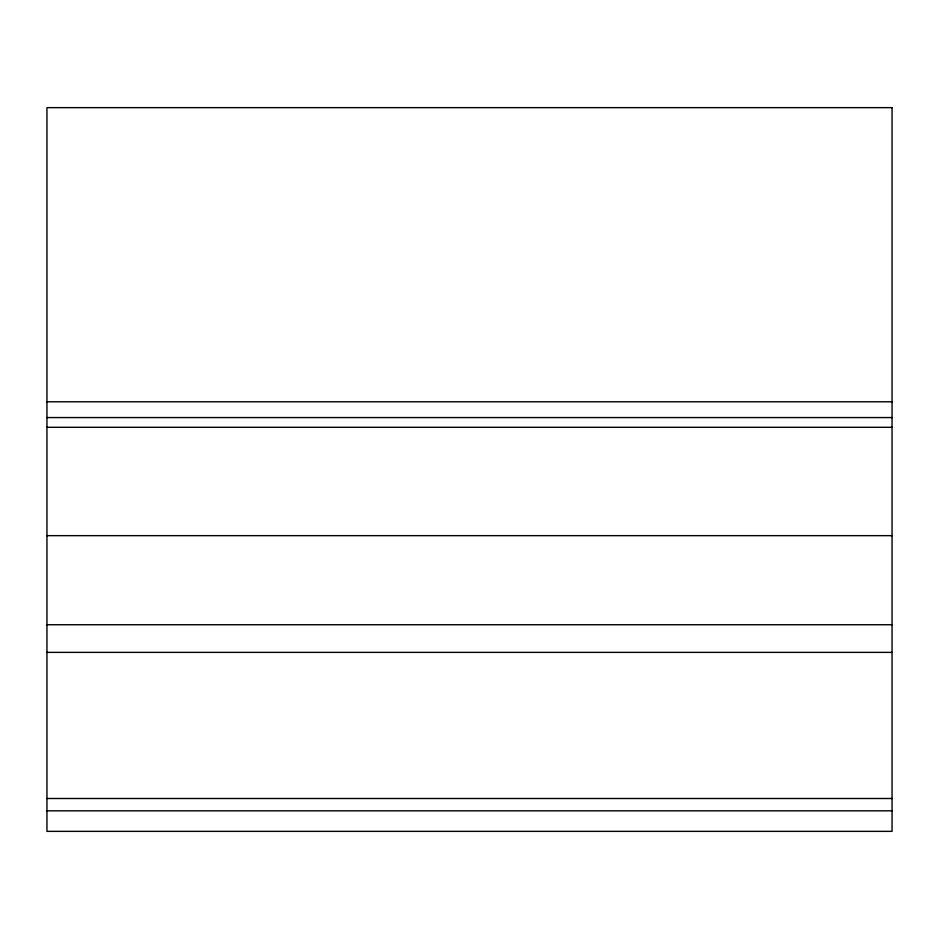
<?xml version="1.0" encoding="UTF-8"?>
<svg xmlns="http://www.w3.org/2000/svg" width="939" height="939" viewBox="0 0 939 939"><rect width="100%" height="100%" fill="white"/><g stroke="black" fill="none" stroke-linecap="round" stroke-linejoin="round"><path stroke-width="1.41" d="M46.95 401.786L892.05 401.786M46.95 417.562L892.05 417.562M46.95 427.292L892.05 427.292M46.95 535.653L892.05 535.653M46.95 624.74L892.05 624.74M46.95 652.382L892.05 652.382M46.95 798.502L892.05 798.502M46.95 810.827L892.05 810.827M892.05 107.645L46.95 107.645L46.95 831.355L892.05 831.355L892.05 107.645"/></g></svg>
